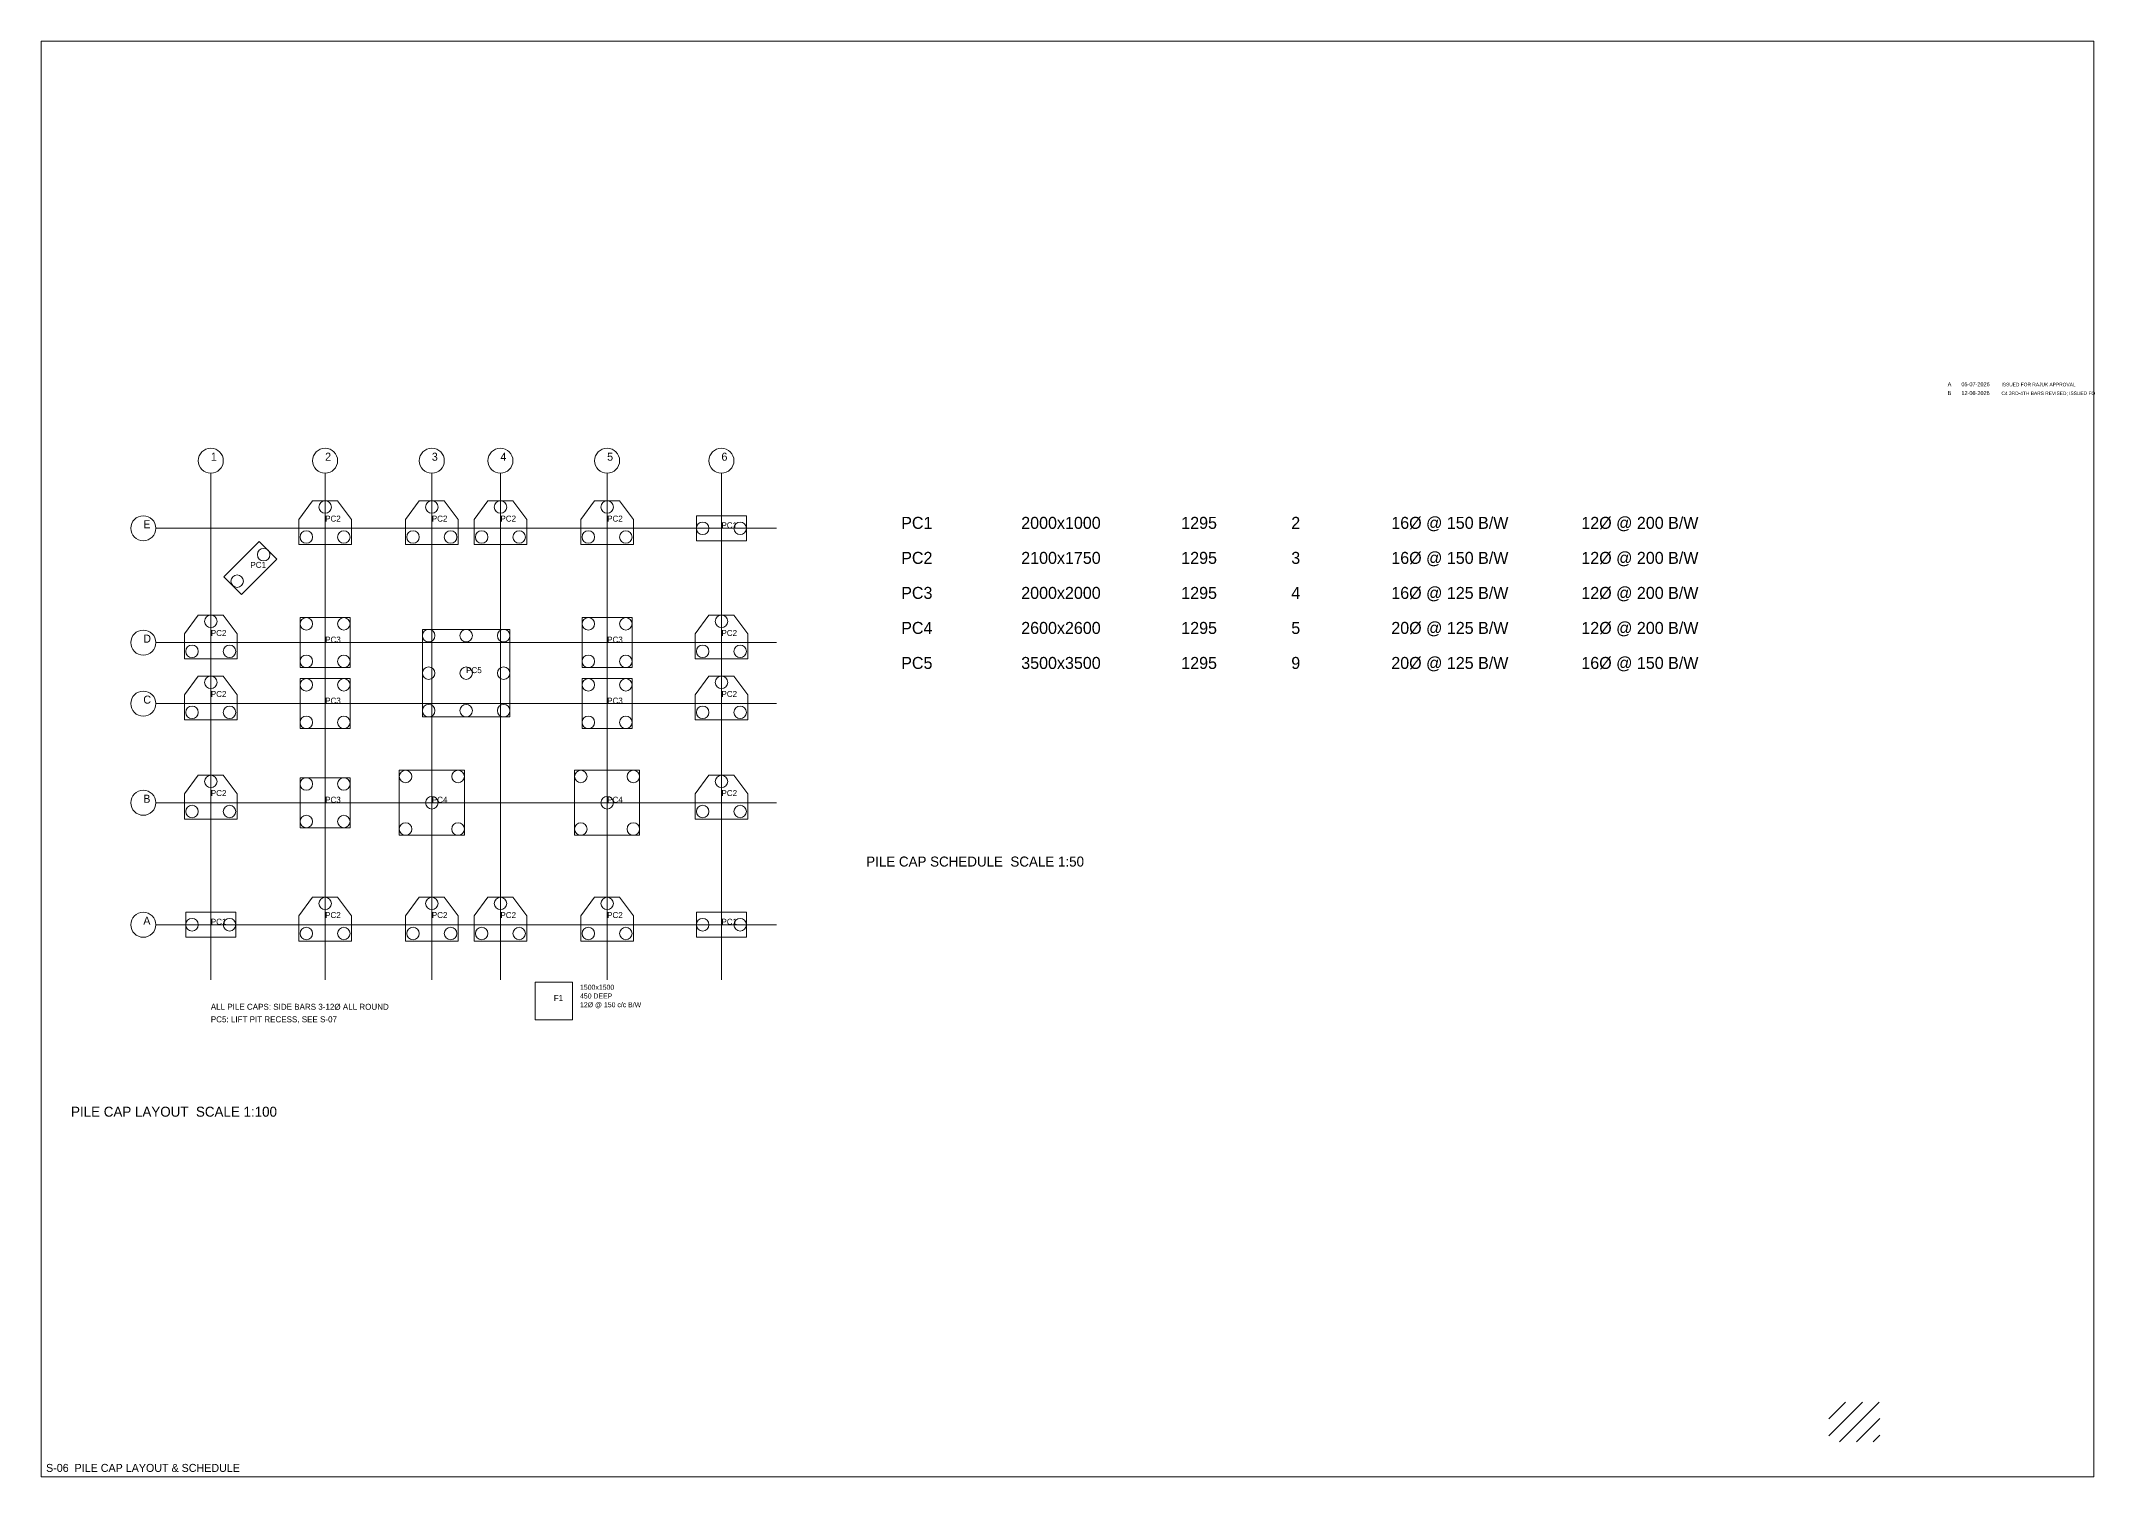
# Model space of a CAD drawing. Extents: x 1000 to 741800, y -207200 to 58400.
# Drawn here: x 565600 to 647700, y 1000 to 58400 of the extents above; entities that cross this region are included whole.
import ezdxf

# ---------------------------------------------------------------- set-up
doc = ezdxf.new("R2010")
doc.units = 0
for name, color, linetype, lineweight, plot in [('Foundation', 3, 'Continuous', 0, False), ('Grid', 8, 'Continuous', 0, False), ('Grid Circle', 8, 'Continuous', 0, False), ('Hatch', 9, 'Continuous', 0, False), ('Sheet', 7, 'Continuous', 0, False), ('Text-1', 7, 'Continuous', 0, False), ('Text-2', 7, 'Continuous', 0, False), ('TITLE', 7, 'Continuous', 0, False)]:
    doc.layers.add(name, color=color, linetype=linetype, lineweight=lineweight, plot=plot)

# ---------------------------------------------------------------- blocks, each defined once
blk = doc.blocks.new('GRID_BUBBLE')
at = {"layer": 'Grid Circle'}
blk.add_circle((0, 0), 500, dxfattribs=at)
at = {"layer": 'Text-1'}
blk.add_attdef('GRID', (0, 0), '', height=320, dxfattribs=at)

msp = doc.modelspace()

# ---------------------------------------------------------------- hatches: boundary and pattern name
at = {"layer": 'Hatch'}
h = msp.add_hatch(dxfattribs=at)
h.set_pattern_fill('ANSI31', color=256, scale=150)
h.paths.add_polyline_path([(637100, 2400), (639142, 2400), (639142, 3985), (637100, 3985)])

# ---------------------------------------------------------------- linework, layer by layer
at = {"layer": 'Foundation'}
for points in [[(575911, 38274), (578011, 38274), (578011, 39274), (577461, 40024), (576461, 40024), (575911, 39274)], [(580178, 38274), (582278, 38274), (582278, 39274), (581728, 40024), (580728, 40024), (580178, 39274)], [(582922, 38274), (585022, 38274), (585022, 39274), (584472, 40024), (583472, 40024), (582922, 39274)], [(587189, 38274), (589289, 38274), (589289, 39274), (588739, 40024), (587739, 40024), (587189, 39274)], [(591811, 38424), (593811, 38424), (593811, 39424), (591811, 39424)], [(573619, 36279), (575034, 37694), (574326, 38401), (572912, 36987)], [(571339, 33702), (573439, 33702), (573439, 34702), (572889, 35452), (571889, 35452), (571339, 34702)], [(575961, 33352), (577961, 33352), (577961, 35352), (575961, 35352)], [(587239, 33352), (589239, 33352), (589239, 35352), (587239, 35352)], [(591761, 33702), (593861, 33702), (593861, 34702), (593311, 35452), (592311, 35452), (591761, 34702)], [(580850, 31383), (584350, 31383), (584350, 34883), (580850, 34883)], [(571339, 31263), (573439, 31263), (573439, 32263), (572889, 33013), (571889, 33013), (571339, 32263)], [(575961, 30913), (577961, 30913), (577961, 32913), (575961, 32913)], [(587239, 30913), (589239, 30913), (589239, 32913), (587239, 32913)], [(591761, 31263), (593861, 31263), (593861, 32263), (593311, 33013), (592311, 33013), (591761, 32263)], [(571339, 27301), (573439, 27301), (573439, 28301), (572889, 29051), (571889, 29051), (571339, 28301)], [(575961, 26951), (577961, 26951), (577961, 28951), (575961, 28951)], [(579928, 26651), (582528, 26651), (582528, 29251), (579928, 29251)], [(586939, 26651), (589539, 26651), (589539, 29251), (586939, 29251)], [(591761, 27301), (593861, 27301), (593861, 28301), (593311, 29051), (592311, 29051), (591761, 28301)], [(575911, 22424), (578011, 22424), (578011, 23424), (577461, 24174), (576461, 24174), (575911, 23424)], [(580178, 22424), (582278, 22424), (582278, 23424), (581728, 24174), (580728, 24174), (580178, 23424)], [(582922, 22424), (585022, 22424), (585022, 23424), (584472, 24174), (583472, 24174), (582922, 23424)], [(587189, 22424), (589289, 22424), (589289, 23424), (588739, 24174), (587739, 24174), (587189, 23424)], [(571389, 22574), (573389, 22574), (573389, 23574), (571389, 23574)], [(591811, 22574), (593811, 22574), (593811, 23574), (591811, 23574)], [(585355, 19276), (586855, 19276), (586855, 20776), (585355, 20776)]]:
    msp.add_lwpolyline(points, close=True, dxfattribs=at)
for centre in [(576961, 39774), (581228, 39774), (583972, 39774), (588239, 39774), (576211, 38574), (577711, 38574), (580478, 38574), (581978, 38574), (583222, 38574), (584722, 38574), (587489, 38574), (588989, 38574), (592061, 38924), (593561, 38924), (574503, 37870), (573443, 36810), (572389, 35202), (576211, 35102), (577711, 35102), (587489, 35102), (588989, 35102), (592811, 35202), (581100, 34633), (582600, 34633), (584100, 34633), (571639, 34002), (573139, 34002), (576211, 33602), (577711, 33602), (587489, 33602), (588989, 33602), (592061, 34002), (593561, 34002), (572389, 32763), (576211, 32663), (577711, 32663), (581100, 33133), (582600, 33133), (584100, 33133), (587489, 32663), (588989, 32663), (592811, 32763), (571639, 31563), (573139, 31563), (576211, 31163), (577711, 31163), (581100, 31633), (582600, 31633), (584100, 31633), (587489, 31163), (588989, 31163), (592061, 31563), (593561, 31563), (572389, 28801), (576211, 28701), (577711, 28701), (580178, 29001), (582278, 29001), (587189, 29001), (589289, 29001), (592811, 28801), (581228, 27951), (588239, 27951), (571639, 27601), (573139, 27601), (576211, 27201), (577711, 27201), (580178, 26901), (582278, 26901), (587189, 26901), (589289, 26901), (592061, 27601), (593561, 27601), (576961, 23924), (581228, 23924), (583972, 23924), (588239, 23924), (571639, 23074), (573139, 23074), (592061, 23074), (593561, 23074), (576211, 22724), (577711, 22724), (580478, 22724), (581978, 22724), (583222, 22724), (584722, 22724), (587489, 22724), (588989, 22724)]:
    msp.add_circle(centre, 250, dxfattribs=at)
at = {"layer": 'Grid'}
for p, q in [((572389, 20874), (572389, 41124)), ((576961, 20874), (576961, 41124)), ((581228, 20874), (581228, 41124)), ((583972, 20874), (583972, 41124)), ((588239, 20874), (588239, 41124)), ((592811, 20874), (592811, 41124)), ((570189, 38924), (595011, 38924)), ((570189, 34352), (595011, 34352)), ((570189, 31913), (595011, 31913)), ((570189, 27951), (595011, 27951)), ((570189, 23074), (595011, 23074))]:
    msp.add_line(p, q, dxfattribs=at)
at = {"layer": 'Sheet'}
msp.add_lwpolyline([(565600, 1000), (647700, 1000), (647700, 58400), (565600, 58400)], close=True, dxfattribs=at)

# ---------------------------------------------------------------- block references
at = {"layer": 'Grid Circle'}
for p, values in [((572389, 41624), {'GRID': '1'}), ((576961, 41624), {'GRID': '2'}), ((581228, 41624), {'GRID': '3'}), ((583972, 41624), {'GRID': '4'}), ((588239, 41624), {'GRID': '5'}), ((592811, 41624), {'GRID': '6'}), ((569689, 38924), {'GRID': 'E'}), ((569689, 34352), {'GRID': 'D'}), ((569689, 31913), {'GRID': 'C'}), ((569689, 27951), {'GRID': 'B'}), ((569689, 23074), {'GRID': 'A'})]:
    msp.add_blockref('GRID_BUBBLE', p, dxfattribs=at).add_auto_attribs(values)

# ---------------------------------------------------------------- texts
at = {"layer": 'Sheet'}
for s, height, p in [('PILE CAP SCHEDULE  SCALE 1:50', 400, (598600, 25400)), ('PILE CAP LAYOUT  SCALE 1:100', 400, (566800, 15400)), ('S-06  PILE CAP LAYOUT & SCHEDULE', 320, (565800, 1200))]:
    msp.add_text(s, height=height, dxfattribs=at).set_placement(p)
at = {"layer": 'Text-1'}
for s, height, p in [('PC2', 240, (576961, 39190)), ('PC2', 240, (581228, 39190)), ('PC2', 240, (583972, 39190)), ('PC2', 240, (588239, 39190)), ('PC1', 240, (592811, 38924)), ('PC1', 480, (600000, 38900)), ('2000x1000', 480, (604800, 38900)), ('1295', 480, (611200, 38900)), ('2', 480, (615600, 38900)), ('16%%C @ 150 B/W', 480, (619600, 38900)), ('12%%C @ 200 B/W', 480, (627200, 38900)), ('PC2', 480, (600000, 37500)), ('2100x1750', 480, (604800, 37500)), ('1295', 480, (611200, 37500)), ('3', 480, (615600, 37500)), ('16%%C @ 150 B/W', 480, (619600, 37500)), ('12%%C @ 200 B/W', 480, (627200, 37500)), ('PC1', 240, (573973, 37340)), ('PC3', 480, (600000, 36100)), ('2000x2000', 480, (604800, 36100)), ('1295', 480, (611200, 36100)), ('4', 480, (615600, 36100)), ('16%%C @ 125 B/W', 480, (619600, 36100)), ('12%%C @ 200 B/W', 480, (627200, 36100)), ('PC2', 240, (572389, 34618)), ('PC3', 240, (576961, 34352)), ('PC3', 240, (588239, 34352)), ('PC2', 240, (592811, 34618)), ('PC4', 480, (600000, 34700)), ('2600x2600', 480, (604800, 34700)), ('1295', 480, (611200, 34700)), ('5', 480, (615600, 34700)), ('20%%C @ 125 B/W', 480, (619600, 34700)), ('12%%C @ 200 B/W', 480, (627200, 34700)), ('PC5', 480, (600000, 33300)), ('3500x3500', 480, (604800, 33300)), ('1295', 480, (611200, 33300)), ('9', 480, (615600, 33300)), ('20%%C @ 125 B/W', 480, (619600, 33300)), ('16%%C @ 150 B/W', 480, (627200, 33300)), ('PC5', 240, (582600, 33133)), ('PC2', 240, (572389, 32180)), ('PC3', 240, (576961, 31913)), ('PC3', 240, (588239, 31913)), ('PC2', 240, (592811, 32180)), ('PC2', 240, (572389, 28218)), ('PC3', 240, (576961, 27951)), ('PC4', 240, (581228, 27951)), ('PC4', 240, (588239, 27951)), ('PC2', 240, (592811, 28218)), ('PC1', 240, (572389, 23074)), ('PC2', 240, (576961, 23341)), ('PC2', 240, (581228, 23341)), ('PC2', 240, (583972, 23341)), ('PC2', 240, (588239, 23341)), ('PC1', 240, (592811, 23074)), ('ALL PILE CAPS: SIDE BARS 3-12%%C ALL ROUND', 240, (572389, 19674)), ('F1', 240, (586105, 20026)), ('PC5: LIFT PIT RECESS, SEE S-07', 240, (572389, 19174))]:
    msp.add_text(s, height=height, dxfattribs=at).set_placement(p)
at = {"layer": 'Text-2'}
for s, p in [('1500x1500', (587155, 20476)), ('450 DEEP', (587155, 20126)), ('12%%C @ 150 c/c B/W', (587155, 19776))]:
    msp.add_text(s, height=200, dxfattribs=at).set_placement(p)
at = {"layer": 'TITLE'}
for s, height, p in [('A', 160, (641850, 44600)), ('B', 160, (641850, 44250)), ('05-07-2026', 160, (642400, 44600)), ('12-08-2026', 160, (642400, 44250)), ('C4 3RD-4TH BARS REVISED; ISSUED FO', 140, (644000, 44250)), ('ISSUED FOR RAJUK APPROVAL', 140, (644000, 44600))]:
    msp.add_text(s, height=height, dxfattribs=at).set_placement(p)

doc.saveas('drawing.dxf')
